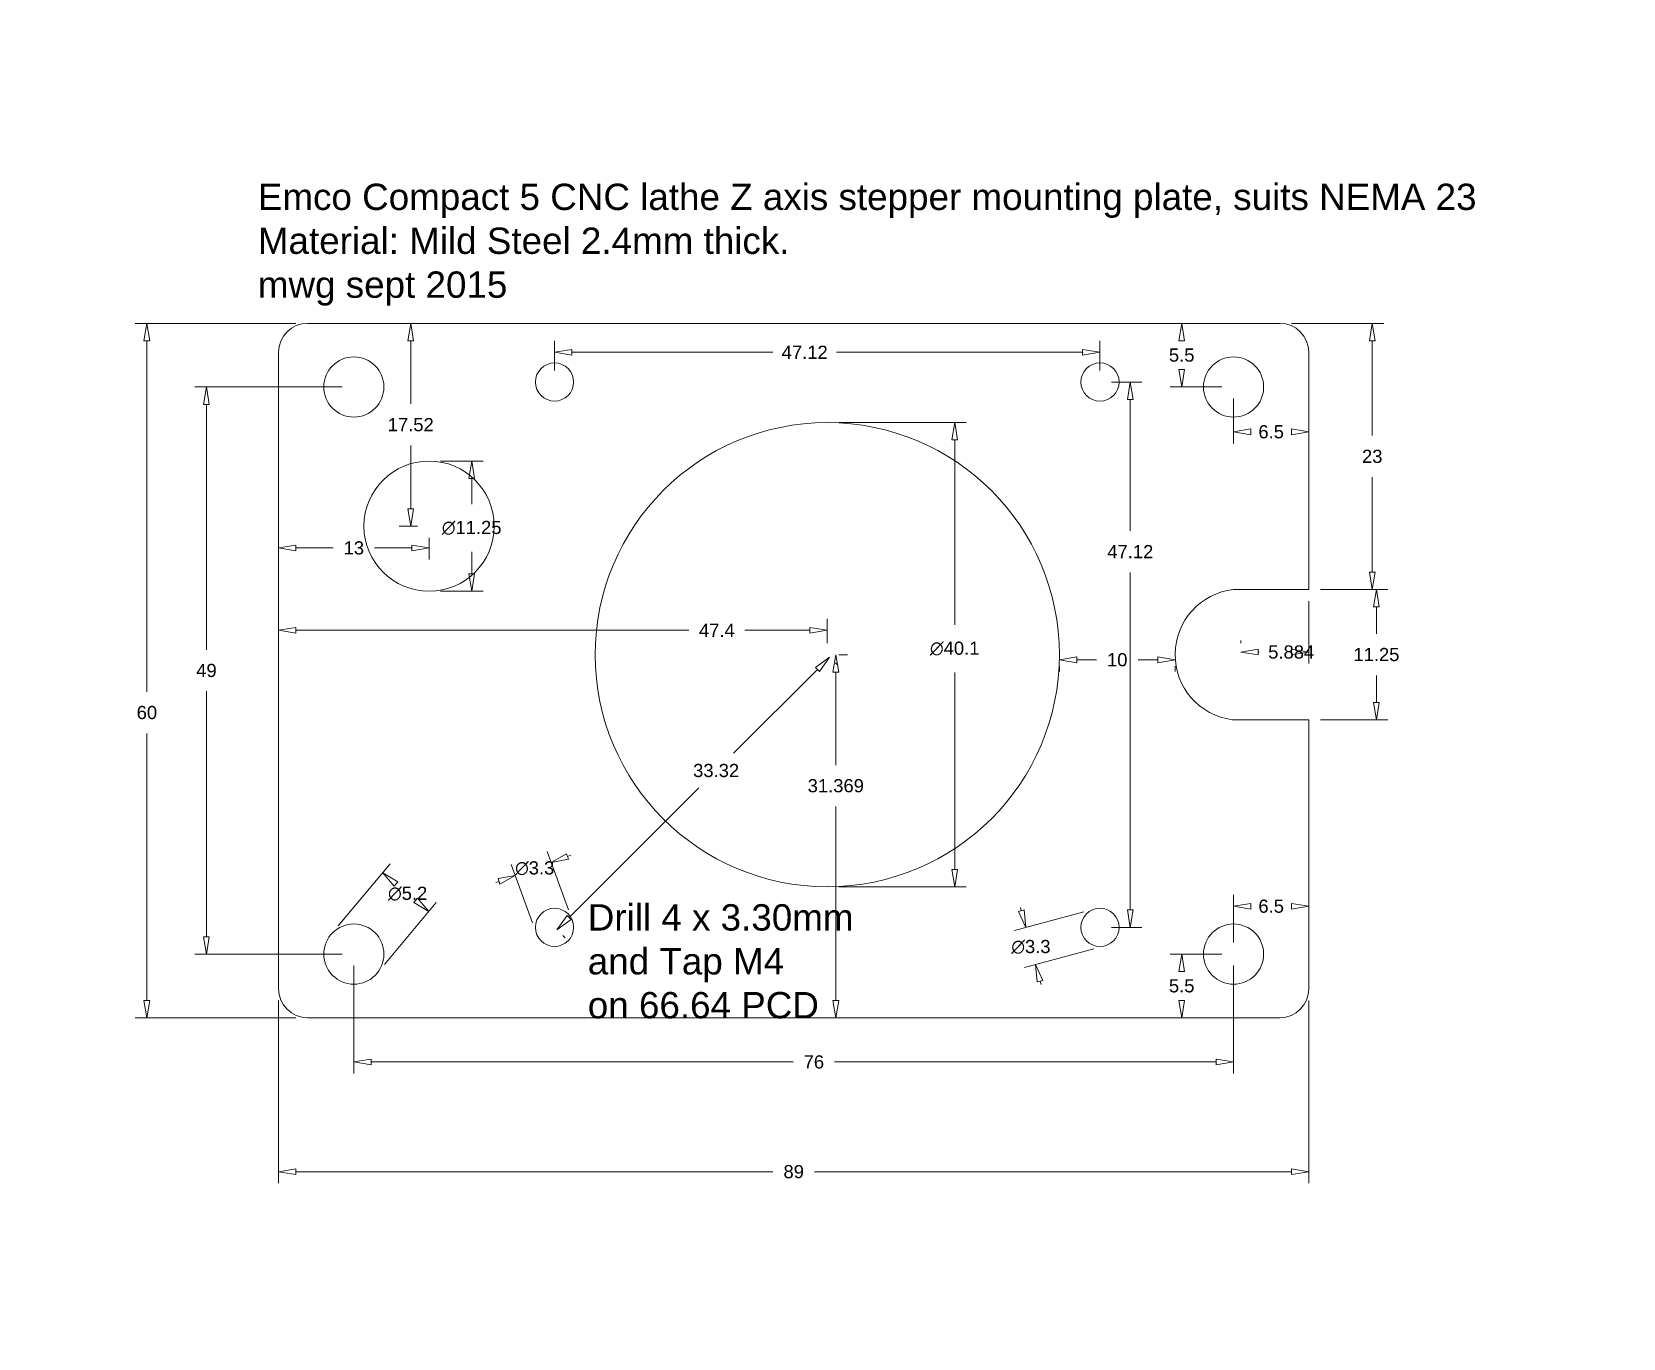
# Model space of a CAD drawing. Header units: millimetres. Extents: x 0 to 275, y 0 to 226.
import ezdxf

# ---------------------------------------------------------------- set-up
doc = ezdxf.new("R2010")
doc.units = ezdxf.units.MM
for name, color, linetype, lineweight in [('CONTINUOUS', 7, 'Continuous', 0), ('DIMENSIONS', 7, 'Continuous', 0), ('VISIBLE', 7, 'Continuous', 0)]:
    doc.layers.add(name, color=color, linetype=linetype, lineweight=lineweight)
doc.styles.get("Standard").update_dxf_attribs({"font": 'txt', "height": 0.125})
doc.dimstyles.new('ISO-25', dxfattribs={"dimtxt": 2.5, "dimasz": 2.5, "dimexe": 1.25, "dimexo": 0.625, "dimtad": 1, "dimtxsty": 'Standard', "dimcen": 2.5, "dimadec": 0, "dimazin": 0, "dimtfac": 1, "dimtmove": 0, "dimatfit": 3, "dimfxl": 1, "dimarcsym": 0})

# ---------------------------------------------------------------- blocks, each defined once
blk = doc.blocks.new('D1')
at = {"layer": 'DIMENSIONS'}
for p, q in [((42.64, 58.38), (42.64, 26.77)), ((220.64, 58.38), (220.64, 26.77)), ((45.64, 28.77), (128.05, 28.77)), ((217.64, 28.77), (135.23, 28.77))]:
    blk.add_line(p, q, dxfattribs=at)
for points in [[(42.64, 28.77), (45.64, 29.27), (45.64, 28.27), (42.64, 28.77)], [(220.64, 28.77), (217.64, 28.27), (217.64, 29.27), (220.64, 28.77)]]:
    blk.add_lwpolyline(points, dxfattribs=at)
at = {"layer": 'DIMENSIONS', "insert": (131.64, 28.77), "char_height": 2.2754, "attachment_point": 5}
for s in ['{\\fArial|b0|i0|c0|p0;89}{\\fMS Shell Dlg|b0|i0|c0|p0;\\H0.9444444x;}', '{\\fArial|b0|i0|c0|p0;}', '{\\fArial|b0|i0|c0|p0;}']:
    blk.add_mtext(s, dxfattribs=at)
blk = doc.blocks.new('D2')
at = {"layer": 'DIMENSIONS'}
for p, q in [((139.44, 158.22), (161.46, 158.22)), ((159.46, 155.22), (159.46, 123.29)), ((159.46, 81.02), (159.46, 115.06)), ((139.44, 78.02), (161.46, 78.02))]:
    blk.add_line(p, q, dxfattribs=at)
for points in [[(159.46, 158.22), (159.96, 155.22), (158.96, 155.22), (159.46, 158.22)], [(159.46, 78.02), (158.96, 81.02), (159.96, 81.02), (159.46, 78.02)]]:
    blk.add_lwpolyline(points, dxfattribs=at)
at = {"layer": 'DIMENSIONS', "insert": (159.46, 119.17), "char_height": 2.2754, "attachment_point": 5}
for s in ['{\\fAlibre Symbols|b0|i0|c0|p0;n}{\\fArial|b0|i0|c0|p0;40.1}{\\fMS Shell Dlg|b0|i0|c0|p0;\\H0.9444444x;}', '{\\fArial|b0|i0|c0|p0;}', '{\\fArial|b0|i0|c0|p0;}']:
    blk.add_mtext(s, dxfattribs=at)
blk = doc.blocks.new('D3')
at = {"layer": 'DIMENSIONS'}
for p, q in [((90.32, 167.24), (90.32, 172.38)), ((184.56, 167.24), (184.56, 172.38)), ((93.32, 170.38), (128.01, 170.38)), ((181.56, 170.38), (139.06, 170.38))]:
    blk.add_line(p, q, dxfattribs=at)
for points in [[(90.32, 170.38), (93.32, 170.88), (93.32, 169.88), (90.32, 170.38)], [(184.56, 170.38), (181.56, 169.88), (181.56, 170.88), (184.56, 170.38)]]:
    blk.add_lwpolyline(points, dxfattribs=at)
at = {"layer": 'DIMENSIONS', "insert": (133.54, 170.38), "char_height": 2.2754, "attachment_point": 5}
for s in ['{\\fArial|b0|i0|c0|p0;47.12}{\\fMS Shell Dlg|b0|i0|c0|p0;\\H0.9444444x;}', '{\\fArial|b0|i0|c0|p0;}', '{\\fArial|b0|i0|c0|p0;}']:
    blk.add_mtext(s, dxfattribs=at)
blk = doc.blocks.new('D4')
at = {"layer": 'DIMENSIONS'}
for p, q in [((186.56, 165.24), (191.8, 165.24)), ((189.8, 162.24), (189.8, 139.51)), ((189.8, 74), (189.8, 132.34)), ((186.56, 71), (191.8, 71))]:
    blk.add_line(p, q, dxfattribs=at)
for points in [[(189.8, 165.24), (190.3, 162.24), (189.3, 162.24), (189.8, 165.24)], [(189.8, 71), (189.3, 74), (190.3, 74), (189.8, 71)]]:
    blk.add_lwpolyline(points, dxfattribs=at)
at = {"layer": 'DIMENSIONS', "insert": (189.8, 135.93), "char_height": 2.2754, "attachment_point": 5}
for s in ['{\\fArial|b0|i0|c0|p0;47.12}{\\fMS Shell Dlg|b0|i0|c0|p0;\\H0.9444444x;}', '{\\fArial|b0|i0|c0|p0;}', '{\\fArial|b0|i0|c0|p0;}']:
    blk.add_mtext(s, dxfattribs=at)
blk = doc.blocks.new('D5')
at = {"layer": 'DIMENSIONS'}
for p, q in [((139.44, 118.12), (140.91, 118.12)), ((138.91, 115.12), (138.91, 99.05)), ((138.91, 58.38), (138.91, 91.88)), ((213.64, 55.38), (136.91, 55.38))]:
    blk.add_line(p, q, dxfattribs=at)
for points in [[(138.91, 118.12), (139.41, 115.12), (138.41, 115.12), (138.91, 118.12)], [(138.91, 55.38), (138.41, 58.38), (139.41, 58.38), (138.91, 55.38)]]:
    blk.add_lwpolyline(points, dxfattribs=at)
at = {"layer": 'DIMENSIONS', "insert": (138.91, 95.46), "char_height": 2.2754, "attachment_point": 5}
for s in ['{\\fArial|b0|i0|c0|p0;31.369}{\\fMS Shell Dlg|b0|i0|c0|p0;\\H0.9444444x;}', '{\\fArial|b0|i0|c0|p0;}', '{\\fArial|b0|i0|c0|p0;}']:
    blk.add_mtext(s, dxfattribs=at)
blk = doc.blocks.new('D6')
at = {"layer": 'DIMENSIONS'}
for p, q in [((42.64, 168.38), (42.64, 120.33)), ((137.44, 120.12), (137.44, 124.33)), ((45.64, 122.33), (113.54, 122.33)), ((134.44, 122.33), (123.19, 122.33))]:
    blk.add_line(p, q, dxfattribs=at)
for points in [[(42.64, 122.33), (45.64, 122.83), (45.64, 121.83), (42.64, 122.33)], [(137.44, 122.33), (134.44, 121.83), (134.44, 122.83), (137.44, 122.33)]]:
    blk.add_lwpolyline(points, dxfattribs=at)
at = {"layer": 'DIMENSIONS', "insert": (118.36, 122.33), "char_height": 2.2754, "attachment_point": 5}
for s in ['{\\fArial|b0|i0|c0|p0;47.4}{\\fMS Shell Dlg|b0|i0|c0|p0;\\H0.9444444x;}', '{\\fArial|b0|i0|c0|p0;}', '{\\fArial|b0|i0|c0|p0;}']:
    blk.add_mtext(s, dxfattribs=at)
blk = doc.blocks.new('D7')
at = {"layer": 'DIMENSIONS'}
for p, q in [((70.64, 151.59), (78, 151.59)), ((76, 148.59), (76, 144.15)), ((76, 132.09), (76, 135.92)), ((70.64, 129.09), (78, 129.09))]:
    blk.add_line(p, q, dxfattribs=at)
for points in [[(76, 151.59), (76.5, 148.59), (75.5, 148.59), (76, 151.59)], [(76, 129.09), (75.5, 132.09), (76.5, 132.09), (76, 129.09)]]:
    blk.add_lwpolyline(points, dxfattribs=at)
at = {"layer": 'DIMENSIONS', "insert": (76, 140.03), "attachment_point": 5}
for s, char_height in [('{\\fAlibre Symbols|b0|i0|c0|p0;n}{\\fArial|b0|i0|c0|p0;11.25}{\\fMS Shell Dlg|b0|i0|c0|p0;\\H0.9444444x;}', 2.27542), ('{\\fArial|b0|i0|c0|p0;}', 2.2754), ('{\\fArial|b0|i0|c0|p0;}', 2.2754)]:
    blk.add_mtext(s, dxfattribs=dict(at, char_height=char_height))
blk = doc.blocks.new('D8')
at = {"layer": 'DIMENSIONS'}
for p, q in [((42.64, 168.38), (42.64, 134.56)), ((68.64, 138.34), (68.64, 134.56)), ((45.64, 136.56), (52.05, 136.56)), ((65.64, 136.56), (59.23, 136.56))]:
    blk.add_line(p, q, dxfattribs=at)
for points in [[(42.64, 136.56), (45.64, 137.06), (45.64, 136.06), (42.64, 136.56)], [(68.64, 136.56), (65.64, 136.06), (65.64, 137.06), (68.64, 136.56)]]:
    blk.add_lwpolyline(points, dxfattribs=at)
at = {"layer": 'DIMENSIONS', "insert": (55.64, 136.56), "char_height": 2.2754, "attachment_point": 5}
for s in ['{\\fArial|b0|i0|c0|p0;13}{\\fMS Shell Dlg|b0|i0|c0|p0;\\H0.9444444x;}', '{\\fArial|b0|i0|c0|p0;}', '{\\fArial|b0|i0|c0|p0;}']:
    blk.add_mtext(s, dxfattribs=at)
blk = doc.blocks.new('D9')
at = {"layer": 'DIMENSIONS'}
for p, q in [((53.64, 164.38), (28.17, 164.38)), ((30.17, 161.38), (30.17, 118.97)), ((30.17, 69.38), (30.17, 111.79)), ((53.64, 66.38), (28.17, 66.38))]:
    blk.add_line(p, q, dxfattribs=at)
for points in [[(30.17, 164.38), (30.67, 161.38), (29.67, 161.38), (30.17, 164.38)], [(30.17, 66.38), (29.67, 69.38), (30.67, 69.38), (30.17, 66.38)]]:
    blk.add_lwpolyline(points, dxfattribs=at)
at = {"layer": 'DIMENSIONS', "insert": (30.17, 115.38), "char_height": 2.2754, "attachment_point": 5}
for s in ['{\\fArial|b0|i0|c0|p0;49}{\\fMS Shell Dlg|b0|i0|c0|p0;\\H0.9444444x;}', '{\\fArial|b0|i0|c0|p0;}', '{\\fArial|b0|i0|c0|p0;}']:
    blk.add_mtext(s, dxfattribs=at)
blk = doc.blocks.new('D10')
at = {"layer": 'DIMENSIONS'}
for p, q in [((55.64, 64.38), (55.64, 45.73)), ((207.64, 64.38), (207.64, 45.73)), ((58.64, 47.73), (131.53, 47.73)), ((204.64, 47.73), (138.7, 47.73))]:
    blk.add_line(p, q, dxfattribs=at)
for points in [[(55.64, 47.73), (58.64, 48.23), (58.64, 47.23), (55.64, 47.73)], [(207.64, 47.73), (204.64, 47.23), (204.64, 48.23), (207.64, 47.73)]]:
    blk.add_lwpolyline(points, dxfattribs=at)
at = {"layer": 'DIMENSIONS', "insert": (135.12, 47.73), "char_height": 2.2754, "attachment_point": 5}
for s in ['{\\fArial|b0|i0|c0|p0;76}{\\fMS Shell Dlg|b0|i0|c0|p0;\\H0.9444444x;}', '{\\fArial|b0|i0|c0|p0;}', '{\\fArial|b0|i0|c0|p0;}']:
    blk.add_mtext(s, dxfattribs=at)
blk = doc.blocks.new('D11')
at = {"layer": 'DIMENSIONS'}
for p, q in [((52.94, 71.25), (61.92, 81.96)), ((62.94, 78.5), (62.94, 78.5)), ((60.91, 64.57), (69.89, 75.27)), ((66.31, 75.67), (66.31, 75.67))]:
    blk.add_line(p, q, dxfattribs=at)
for points in [[(60.64, 80.42), (63.26, 78.88), (62.61, 78.11), (60.64, 80.42)], [(68.6, 73.74), (65.98, 75.29), (66.63, 76.05), (68.6, 73.74)]]:
    blk.add_lwpolyline(points, dxfattribs=at)
at = {"layer": 'DIMENSIONS', "insert": (64.94, 76.81), "char_height": 2.2754, "attachment_point": 5}
for s in ['{\\fAlibre Symbols|b0|i0|c0|p0;n}{\\fArial|b0|i0|c0|p0;5.2}{\\fMS Shell Dlg|b0|i0|c0|p0;\\H0.9444444x;}', '{\\fArial|b0|i0|c0|p0;}', '{\\fArial|b0|i0|c0|p0;}']:
    blk.add_mtext(s, dxfattribs=at)
blk = doc.blocks.new('D12')
at = {"layer": 'DIMENSIONS'}
for p, q in [((217.64, 175.38), (233.6, 175.38)), ((231.6, 172.38), (231.6, 155.97)), ((231.6, 132.38), (231.6, 148.79)), ((222.64, 129.38), (233.6, 129.38))]:
    blk.add_line(p, q, dxfattribs=at)
for points in [[(231.6, 175.38), (232.1, 172.38), (231.1, 172.38), (231.6, 175.38)], [(231.6, 129.38), (231.1, 132.38), (232.1, 132.38), (231.6, 129.38)]]:
    blk.add_lwpolyline(points, dxfattribs=at)
at = {"layer": 'DIMENSIONS', "insert": (231.6, 152.38), "char_height": 2.2754, "attachment_point": 5}
for s in ['{\\fArial|b0|i0|c0|p0;23}{\\fMS Shell Dlg|b0|i0|c0|p0;\\H0.9444444x;}', '{\\fArial|b0|i0|c0|p0;}', '{\\fArial|b0|i0|c0|p0;}']:
    blk.add_mtext(s, dxfattribs=at)
blk = doc.blocks.new('D13')
at = {"layer": 'DIMENSIONS'}
for p, q in [((222.64, 129.38), (234.32, 129.38)), ((232.32, 126.38), (232.32, 121.72)), ((232.32, 109.88), (232.32, 114.54)), ((222.64, 106.88), (234.32, 106.88))]:
    blk.add_line(p, q, dxfattribs=at)
for points in [[(232.32, 129.38), (232.82, 126.38), (231.82, 126.38), (232.32, 129.38)], [(232.32, 106.88), (231.82, 109.88), (232.82, 109.88), (232.32, 106.88)]]:
    blk.add_lwpolyline(points, dxfattribs=at)
at = {"layer": 'DIMENSIONS', "insert": (232.32, 118.13), "char_height": 2.2754, "attachment_point": 5}
for s in ['{\\fArial|b0|i0|c0|p0;11.25}{\\fMS Shell Dlg|b0|i0|c0|p0;\\H0.9444444x;}', '{\\fArial|b0|i0|c0|p0;}', '{\\fArial|b0|i0|c0|p0;}']:
    blk.add_mtext(s, dxfattribs=at)
blk = doc.blocks.new('D14')
at = {"layer": 'DIMENSIONS'}
for p, q in [((220.64, 127.38), (220.64, 116.57)), ((208.87, 120.12), (208.87, 120.57)), ((211.87, 118.57), (212.07, 118.57)), ((217.64, 118.57), (217.64, 118.57))]:
    blk.add_line(p, q, dxfattribs=at)
for points in [[(208.87, 118.57), (211.87, 119.07), (211.87, 118.07), (208.87, 118.57)], [(220.64, 118.57), (217.64, 118.07), (217.64, 119.07), (220.64, 118.57)]]:
    blk.add_lwpolyline(points, dxfattribs=at)
at = {"layer": 'DIMENSIONS', "insert": (217.6, 118.57), "char_height": 2.2754, "attachment_point": 5}
for s in ['{\\fArial|b0|i0|c0|p0;5.884}{\\fMS Shell Dlg|b0|i0|c0|p0;\\H0.9444444x;}', '{\\fArial|b0|i0|c0|p0;}', '{\\fArial|b0|i0|c0|p0;}']:
    blk.add_mtext(s, dxfattribs=at)
blk = doc.blocks.new('D15')
at = {"layer": 'DIMENSIONS'}
for p, q in [((135.73, 115.58), (121.24, 101.09)), ((138.85, 116.7), (139.27, 116.29)), ((92.85, 72.7), (115.24, 95.09)), ((91.73, 69.58), (92.15, 69.17))]:
    blk.add_line(p, q, dxfattribs=at)
for points in [[(137.85, 117.7), (136.09, 115.23), (135.38, 115.93), (137.85, 117.7)], [(90.73, 70.58), (92.5, 73.05), (93.21, 72.35), (90.73, 70.58)]]:
    blk.add_lwpolyline(points, dxfattribs=at)
at = {"layer": 'DIMENSIONS', "insert": (118.24, 98.09), "char_height": 2.2754, "attachment_point": 5}
for s in ['{\\fArial|b0|i0|c0|p0;33.32}{\\fMS Shell Dlg|b0|i0|c0|p0;\\H0.9444444x;}', '{\\fArial|b0|i0|c0|p0;}', '{\\fArial|b0|i0|c0|p0;}']:
    blk.add_mtext(s, dxfattribs=at)
blk = doc.blocks.new('D16')
at = {"layer": 'DIMENSIONS'}
for p, q in [((170.96, 73.87), (170.8, 74.45)), ((181.77, 73.67), (169.8, 70.46)), ((183.48, 67.29), (171.51, 64.08)), ((174.22, 61.7), (174.37, 61.12))]:
    blk.add_line(p, q, dxfattribs=at)
for points in [[(171.73, 70.98), (170.47, 73.74), (171.44, 74), (171.73, 70.98)], [(173.44, 64.6), (174.7, 61.83), (173.73, 61.57), (173.44, 64.6)]]:
    blk.add_lwpolyline(points, dxfattribs=at)
at = {"layer": 'DIMENSIONS', "insert": (172.63, 67.61), "char_height": 2.2754, "attachment_point": 5}
for s in ['{\\fAlibre Symbols|b0|i0|c0|p0;n}{\\fArial|b0|i0|c0|p0;3.3}{\\fMS Shell Dlg|b0|i0|c0|p0;\\H0.9444444x;}', '{\\fArial|b0|i0|c0|p0;}', '{\\fArial|b0|i0|c0|p0;}']:
    blk.add_mtext(s, dxfattribs=at)
blk = doc.blocks.new('D17')
at = {"layer": 'DIMENSIONS'}
for p, q in [((92.73, 74), (89.05, 84.11)), ((92.56, 83.26), (93.12, 83.47)), ((86.53, 71.75), (82.85, 81.86)), ((80.72, 78.95), (80.15, 78.75))]:
    blk.add_line(p, q, dxfattribs=at)
for points in [[(89.74, 82.23), (92.39, 83.73), (92.73, 82.79), (89.74, 82.23)], [(83.54, 79.98), (80.89, 78.48), (80.55, 79.42), (83.54, 79.98)]]:
    blk.add_lwpolyline(points, dxfattribs=at)
at = {"layer": 'DIMENSIONS', "insert": (86.89, 81.2), "char_height": 2.2754, "attachment_point": 5}
for s in ['{\\fAlibre Symbols|b0|i0|c0|p0;n}{\\fArial|b0|i0|c0|p0;3.3}{\\fMS Shell Dlg|b0|i0|c0|p0;\\H0.9444444x;}', '{\\fArial|b0|i0|c0|p0;}', '{\\fArial|b0|i0|c0|p0;}']:
    blk.add_mtext(s, dxfattribs=at)
blk = doc.blocks.new('D18')
at = {"layer": 'DIMENSIONS'}
for p, q in [((220.64, 168.38), (220.64, 154.63)), ((207.64, 162.38), (207.64, 154.63)), ((210.64, 156.63), (210.64, 156.63)), ((217.64, 156.63), (217.64, 156.63))]:
    blk.add_line(p, q, dxfattribs=at)
for points in [[(207.64, 156.63), (210.64, 157.13), (210.64, 156.13), (207.64, 156.63)], [(220.64, 156.63), (217.64, 156.13), (217.64, 157.13), (220.64, 156.63)]]:
    blk.add_lwpolyline(points, dxfattribs=at)
at = {"layer": 'DIMENSIONS', "insert": (214.14, 156.63), "char_height": 2.2754, "attachment_point": 5}
for s in ['{\\fArial|b0|i0|c0|p0;6.5}{\\fMS Shell Dlg|b0|i0|c0|p0;\\H0.9444444x;}', '{\\fArial|b0|i0|c0|p0;}', '{\\fArial|b0|i0|c0|p0;}']:
    blk.add_mtext(s, dxfattribs=at)
blk = doc.blocks.new('D19')
at = {"layer": 'DIMENSIONS'}
for p, q in [((213.64, 175.38), (196.68, 175.38)), ((198.68, 172.38), (198.68, 172.38)), ((198.68, 167.38), (198.68, 167.38)), ((205.64, 164.38), (196.68, 164.38))]:
    blk.add_line(p, q, dxfattribs=at)
for points in [[(198.68, 175.38), (199.18, 172.38), (198.18, 172.38), (198.68, 175.38)], [(198.68, 164.38), (198.18, 167.38), (199.18, 167.38), (198.68, 164.38)]]:
    blk.add_lwpolyline(points, dxfattribs=at)
at = {"layer": 'DIMENSIONS', "insert": (198.68, 169.88), "char_height": 2.2754, "attachment_point": 5}
for s in ['{\\fArial|b0|i0|c0|p0;5.5}{\\fMS Shell Dlg|b0|i0|c0|p0;\\H0.9444444x;}', '{\\fArial|b0|i0|c0|p0;}', '{\\fArial|b0|i0|c0|p0;}']:
    blk.add_mtext(s, dxfattribs=at)
blk = doc.blocks.new('D20')
at = {"layer": 'DIMENSIONS'}
for p, q in [((205.64, 66.38), (196.68, 66.38)), ((198.68, 63.38), (198.68, 63.38)), ((198.68, 58.38), (198.68, 58.38)), ((213.64, 55.38), (196.68, 55.38))]:
    blk.add_line(p, q, dxfattribs=at)
for points in [[(198.68, 66.38), (199.18, 63.38), (198.18, 63.38), (198.68, 66.38)], [(198.68, 55.38), (198.18, 58.38), (199.18, 58.38), (198.68, 55.38)]]:
    blk.add_lwpolyline(points, dxfattribs=at)
at = {"layer": 'DIMENSIONS', "insert": (198.68, 60.88), "char_height": 2.2754, "attachment_point": 5}
for s in ['{\\fArial|b0|i0|c0|p0;5.5}{\\fMS Shell Dlg|b0|i0|c0|p0;\\H0.9444444x;}', '{\\fArial|b0|i0|c0|p0;}', '{\\fArial|b0|i0|c0|p0;}']:
    blk.add_mtext(s, dxfattribs=at)
blk = doc.blocks.new('D21')
at = {"layer": 'DIMENSIONS'}
for p, q in [((207.64, 68.38), (207.64, 76.64)), ((210.64, 74.64), (210.64, 74.64)), ((217.64, 74.64), (217.64, 74.64)), ((220.64, 62.38), (220.64, 76.64))]:
    blk.add_line(p, q, dxfattribs=at)
for points in [[(207.64, 74.64), (210.64, 75.14), (210.64, 74.14), (207.64, 74.64)], [(220.64, 74.64), (217.64, 74.14), (217.64, 75.14), (220.64, 74.64)]]:
    blk.add_lwpolyline(points, dxfattribs=at)
at = {"layer": 'DIMENSIONS', "insert": (214.14, 74.64), "char_height": 2.2754, "attachment_point": 5}
for s in ['{\\fArial|b0|i0|c0|p0;6.5}{\\fMS Shell Dlg|b0|i0|c0|p0;\\H0.9444444x;}', '{\\fArial|b0|i0|c0|p0;}', '{\\fArial|b0|i0|c0|p0;}']:
    blk.add_mtext(s, dxfattribs=at)
blk = doc.blocks.new('D22')
at = {"layer": 'DIMENSIONS'}
for p, q in [((45.64, 175.38), (17.88, 175.38)), ((19.88, 172.38), (19.88, 111.7)), ((19.88, 58.38), (19.88, 104.52)), ((45.64, 55.38), (17.88, 55.38))]:
    blk.add_line(p, q, dxfattribs=at)
for points in [[(19.88, 175.38), (20.38, 172.38), (19.38, 172.38), (19.88, 175.38)], [(19.88, 55.38), (19.38, 58.38), (20.38, 58.38), (19.88, 55.38)]]:
    blk.add_lwpolyline(points, dxfattribs=at)
at = {"layer": 'DIMENSIONS', "insert": (19.88, 108.11), "char_height": 2.2754, "attachment_point": 5}
for s in ['{\\fArial|b0|i0|c0|p0;60}{\\fArial|b0|i0|c0|p0;}', '{\\fArial|b0|i0|c0|p0;}', '{\\fArial|b0|i0|c0|p0;}']:
    blk.add_mtext(s, dxfattribs=at)
blk = doc.blocks.new('D23')
at = {"layer": 'DIMENSIONS'}
for p, q in [((49.64, 175.38), (67.47, 175.38)), ((65.47, 172.38), (65.47, 161.45)), ((65.47, 143.34), (65.47, 154.27)), ((66.64, 140.34), (63.47, 140.34))]:
    blk.add_line(p, q, dxfattribs=at)
for points in [[(65.47, 175.38), (65.97, 172.38), (64.97, 172.38), (65.47, 175.38)], [(65.47, 140.34), (64.97, 143.34), (65.97, 143.34), (65.47, 140.34)]]:
    blk.add_lwpolyline(points, dxfattribs=at)
at = {"layer": 'DIMENSIONS', "insert": (65.47, 157.86), "char_height": 2.2754, "attachment_point": 5}
for s in ['{\\fArial|b0|i0|c0|p0;17.52}{\\fArial|b0|i0|c0|p0;}', '{\\fArial|b0|i0|c0|p0;}', '{\\fArial|b0|i0|c0|p0;}']:
    blk.add_mtext(s, dxfattribs=at)
blk = doc.blocks.new('D24')
at = {"layer": 'DIMENSIONS'}
for p, q in [((177.54, 116.12), (177.54, 115.23)), ((180.54, 117.23), (183.95, 117.23)), ((194.54, 117.23), (191.13, 117.23)), ((197.54, 116.12), (197.54, 115.23))]:
    blk.add_line(p, q, dxfattribs=at)
for points in [[(177.54, 117.23), (180.54, 117.73), (180.54, 116.73), (177.54, 117.23)], [(197.54, 117.23), (194.54, 116.73), (194.54, 117.73), (197.54, 117.23)]]:
    blk.add_lwpolyline(points, dxfattribs=at)
at = {"layer": 'DIMENSIONS', "insert": (187.54, 117.23), "char_height": 2.2754, "attachment_point": 5}
for s in ['{\\fArial|b0|i0|c0|p0;10}{\\fArial|b0|i0|c0|p0;}', '{\\fArial|b0|i0|c0|p0;}', '{\\fArial|b0|i0|c0|p0;}']:
    blk.add_mtext(s, dxfattribs=at)

msp = doc.modelspace()

# ---------------------------------------------------------------- linework, layer by layer
at = {"layer": 'VISIBLE'}
for p, q in [((47.6393, 175.3785), (215.6393, 175.3785)), ((42.6393, 60.3785), (42.6393, 170.3785)), ((220.6393, 170.3785), (220.6393, 129.3785)), ((220.6393, 129.3785), (207.6153, 129.3785)), ((207.4169, 106.8785), (220.6393, 106.8785)), ((220.6393, 106.8785), (220.6393, 60.3785)), ((215.6393, 55.3785), (47.6393, 55.3785))]:
    msp.add_line(p, q, dxfattribs=at)
for centre, radius in [((55.6393, 164.3785), 5.2), ((90.3193, 165.2365), 3.3), ((184.5593, 165.2365), 3.3), ((207.6393, 164.3785), 5.2), ((137.4393, 118.1165), 40.1), ((68.6393, 140.3385), 11.25), ((90.3177, 70.9949), 3.3), ((184.5593, 70.9965), 3.3), ((55.6393, 66.3785), 5.2), ((207.6393, 66.3785), 5.2)]:
    msp.add_circle(centre, radius, dxfattribs=at)
for centre, radius, start, end in [((47.6393, 170.3785), 5, 90, 180), ((215.6393, 170.3785), 5, 0, 90), ((208.8711, 118.1165), 11.3317, 96.362475, 262.627239), ((47.6393, 60.3785), 5, 180, 270), ((215.6393, 60.3785), 5, 270, 0)]:
    msp.add_arc(centre, radius, start, end, dxfattribs=at)

# ---------------------------------------------------------------- texts
at = {"layer": 'CONTINUOUS', "attachment_point": 1}
for s, insert, char_height in [('{\\fArial|b0|i0|c0|p0;\\C7;Emco Compact 5 CNC lathe Z axis stepper mounting plate, suits NEMA 23}{\\fArial|b0|i0|c0|p0;\\C7;\\PMaterial: Mild Steel 2.4mm thick.}{\\fArial|b0|i0|c0|p0;\\C7;\\Pmwg sept 2015}{\\fArial|b0|i0|c0|p0;\\C7;\\H0.5x;}', (39.0563, 199.5175), 4.5508333), ('{\\fArial|b0|i0|c0|p0;\\C7;Drill 4 x 3.30mm }{\\fArial|b0|i0|c0|p0;\\C7;\\Pand Tap M4}{\\fArial|b0|i0|c0|p0;\\C7;\\Pon 66.64 PCD}{\\fArial|b0|i0|c0|p0;\\C7;\\H0.5x;}', (96.0627, 74.9975), 4.550833)]:
    msp.add_mtext(s, dxfattribs=dict(at, insert=insert, char_height=char_height))

# ---------------------------------------------------------------- dimensions: what is measured, and where the dimension line sits
at = {"layer": 'DIMENSIONS'}
for p1, p2, angle, picture, middle, turn in [((184.5593, 165.2365), (90.3193, 165.2365), 180, 'D3', (176.1752, 225.7593), 180), ((207.6393, 164.3785), (215.6393, 175.3785), 90, 'D19', (241.3228, 225.2569), 90), ((68.6393, 140.3385), (47.6393, 175.3785), 90, 'D23', (108.1067, 213.2369), 90), ((220.6393, 129.3785), (215.6393, 175.3785), 270, 'D12', (274.2345, 207.7569), 270), ((184.5593, 70.9965), (184.5593, 165.2365), 90, 'D4', (232.442, 191.3038), 90), ((137.4393, 118.1165), (42.6393, 170.3785), 180, 'D6', (161.0022, 177.7113), 180), ((47.6393, 175.3785), (47.6393, 55.3785), 90, 'D22', (62.5162, 163.4862), 90), ((220.6393, 129.3785), (220.6393, 106.8785), 270, 'D13', (274.9583, 173.5069), 270), ((197.5393, 118.1165), (177.5393, 118.1165), 180, 'D24', (230.1786, 172.6042), 180), ((55.6393, 164.3785), (55.6393, 66.3785), 270, 'D9', (72.8088, 170.7569), 270), ((137.4393, 118.1165), (90.3177, 70.9949), 225, 'D15', (160.8802, 153.4656), 225), ((137.4393, 118.1165), (215.6393, 55.3785), 270, 'D5', (181.549, 150.8423), 270), ((207.6393, 66.3785), (215.6393, 55.3785), 270, 'D20', (241.3228, 116.2569), 270), ((207.6393, 66.3785), (55.6393, 66.3785), 180, 'D10', (177.7558, 103.1104), 180), ((42.6393, 60.3785), (220.6393, 60.3785), 180, 'D1', (174.2786, 84.1441), 180)]:
    dim = msp.add_linear_dim(base=(0, 0), p1=p1, p2=p2, angle=angle, dimstyle='ISO-25', override={"dimtxt": 2.275417, "dimtad": 0, "dimdec": 3, "dimzin": 0, "dimse1": 0, "dimse2": 0, "dimsd1": 0, "dimsd2": 0, "dimadec": 3, "dimazin": 0, "dimtol": 0, "dimlim": 0, "dimtp": 0.005, "dimtm": 0.002, "dimtdec": 3}, dxfattribs=at)
    dim.commit()
    dim.dimension.update_dxf_attribs({"geometry": picture, "text_midpoint": middle, "text_rotation": turn})
for p1, p2, picture, middle in [((207.6393, 164.3785), (220.6393, 170.3785), 'D18', (256.7786, 212.0048)), ((68.6393127442, 151.5884637451), (68.6393127442, 129.0884637451), 'D7', (118.6440734863, 195.4131469727)), ((42.6393, 170.3785), (68.6393, 140.3385), 'D8', (98.2786, 191.936)), ((137.4393127442, 158.2165176542), (137.4393127442, 78.0165176542), 'D2', (202.0959014892, 174.5501937866)), ((208.8711, 118.1165), (220.6393, 129.3785), 'D14', (260.241, 173.9463)), ((87.2167, 69.8663), (93.4187, 72.1236), 'D17', (129.5288, 136.5759)), ((51.6559, 69.721), (59.6227, 63.036), 'D11', (107.5804, 132.1921)), ((207.6393, 66.3785), (220.6393, 60.3785), 'D21', (256.7786, 130.0204)), ((185.4134, 67.809), (183.7052, 74.1841), 'D16', (215.2723, 122.9897))]:
    dim = msp.add_linear_dim(base=(0, 0), p1=p1, p2=p2, dimstyle='ISO-25', override={"dimtxt": 2.275417, "dimtad": 0, "dimdec": 3, "dimzin": 0, "dimse1": 0, "dimse2": 0, "dimsd1": 0, "dimsd2": 0, "dimadec": 3, "dimazin": 0, "dimtol": 0, "dimlim": 0, "dimtp": 0.005, "dimtm": 0.002, "dimtdec": 3}, dxfattribs=at)
    dim.commit()
    dim.dimension.update_dxf_attribs({"geometry": picture, "text_midpoint": middle})

doc.saveas('drawing.dxf')
